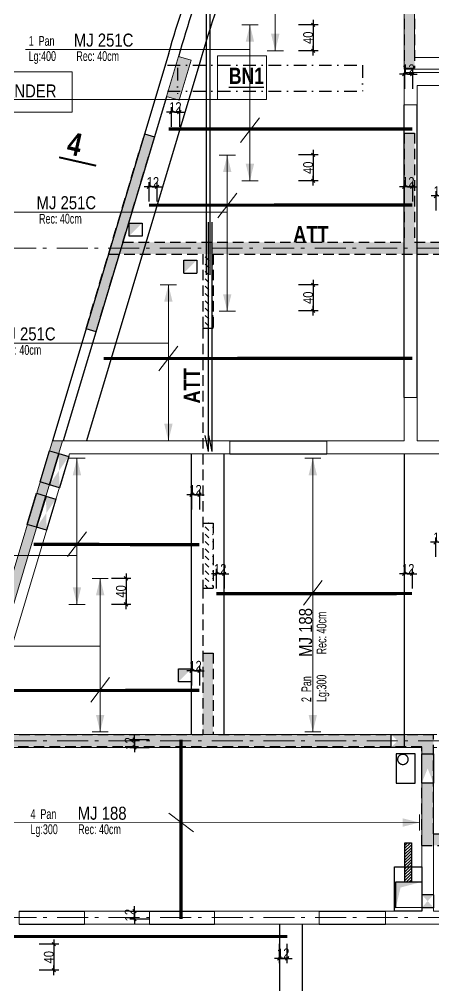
# Model space of a CAD drawing. Header units: centimetres. Extents: x 29921 to 42652, y -19090 to -11306.
# Drawn here: x 37171 to 37809, y -15929 to -14443 of the extents above; entities that cross this region are included whole.
import ezdxf
from ezdxf.enums import TextEntityAlignment as Align

# ---------------------------------------------------------------- set-up
doc = ezdxf.new("R2010")
doc.units = ezdxf.units.CM
doc.header["$LTSCALE"] = 25.4
doc.header["$PDMODE"] = 1
doc.header["$PDSIZE"] = -2
for name, pattern in [('CACHEX2', [19.05, 12.7, -6.35]), ('Style de ligne -6', [1.04164, 0.625, -0.20828, 0.06943, -0.13893]), ('TIRETPTX2', [50.8, 25.4, -12.7, 0, -12.7])]:
    doc.linetypes.add(name, pattern=pattern)
for name, color, linetype in [('01_ARMA_INF', 50, 'Continuous'), ('01_linteaux', 2, 'Continuous'), ('01_murs_sup', 2, 'CACHEX2'), ('01_poch_BN', 9, 'Continuous'), ('01_poch_poteaux', 250, 'Continuous'), ('01_resv', 32, 'Continuous'), ('01_texte', 230, 'Continuous'), ('AA_COTES', 2, 'Continuous'), ('prlm-CALORIFUGE', 114, 'Continuous')]:
    doc.layers.add(name, color=color, linetype=linetype)
for name, color, linetype, lineweight in [('01_murs_coup', 5, 'Continuous', 60), ('01_résv', 32, 'Continuous', 9), ('B Général', 7, 'Continuous', 5)]:
    doc.layers.add(name, color=color, linetype=linetype, lineweight=lineweight)
doc.styles.add('impact', font='impact.ttf')
doc.styles.add('PATIO', font='ARIALN.TTF')
doc.styles.add('STYLE2', font='ARIALN.TTF')
doc.styles.add('Titre', font='ariblk.ttf')
doc.dimstyles.new('JB50', dxfattribs={"dimscale": 0.1, "dimtxt": 150, "dimasz": 15, "dimexe": 0.1, "dimexo": 0.1, "dimgap": 0.09, "dimtad": 1, "dimdec": 1, "dimdsep": 46, "dimtxsty": 'STYLE2', "dimblk1": 'BOND_G', "dimblk2": 'BOND_D', "dimsah": 1, "dimcen": 1.5, "dimdle": 0.01, "dimse1": 1, "dimse2": 1, "dimclrd": 4, "dimclre": 2, "dimclrt": 6, "dimazin": 2, "dimtfac": 2.333333, "dimtdec": 1, "dimtix": 1, "dimtmove": 2, "dimatfit": 3, "dimldrblk": 'BOND_G', "dimfxl": 1, "dimtolj": 1, "dimtzin": 0, "dimarcsym": 0})
pattern_1 = [(135, (-1376.8596, -4351.756), (-11.2253202, 9e-16), [7.9375, -7.9375])]

# ---------------------------------------------------------------- blocks, each defined once
blk = doc.blocks.new('BOND_G')
at = {"layer": 'AA_COTES', "color": 0}
for p, q in [((0, -5), (0, 15)), ((5, 0), (-5, 0)), ((1.77, 1.77), (-1.77, -1.77))]:
    blk.add_line(p, q, dxfattribs=at)
blk = doc.blocks.new('BOND_D')
at = {"layer": 'AA_COTES', "color": 0}
for p, q in [((5, 0), (-5, 0)), ((-1.77, -1.77), (1.77, 1.77)), ((0, 5), (0, -15))]:
    blk.add_line(p, q, dxfattribs=at)
blk = doc.blocks.new('*D23')
at = {"color": 4, "lineweight": -2, "transparency": 16777216}
for p, q in [((37810.6, -14714.3), (37809.1, -14714.3)), ((37824.1, -14714.3), (37812.1, -14714.3)), ((37825.6, -14714.3), (37827.1, -14714.3))]:
    blk.add_line(p, q, dxfattribs=at)
at = {"layer": 'Defpoints', "color": 0, "transparency": 16777216}
for p in [(37812.1, -14539.4), (37812.1, -14714.3), (37824.1, -14715)]:
    blk.add_point(p, dxfattribs=at)
at = {"color": 4, "lineweight": -2, "transparency": 16777216, "xscale": 1.5, "yscale": 1.5, "zscale": 1.5}
blk.add_blockref('BOND_D', (37812.1, -14714.3), dxfattribs=at)
at = {"color": 4, "lineweight": -2, "transparency": 16777216, "xscale": 1.5, "yscale": 1.5, "zscale": 1.5, "rotation": 180}
blk.add_blockref('BOND_G', (37824.1, -14714.3), dxfattribs=at)
at = {"color": 6, "transparency": 16777216, "insert": (37818.1, -14706.8), "char_height": 15, "attachment_point": 5, "style": 'STYLE2'}
blk.add_mtext('\\A1;12', dxfattribs=at)
blk = doc.blocks.new('*D24')
at = {"color": 4, "lineweight": -2, "transparency": 16777216}
for p, q in [((37810, -15247.1), (37808.5, -15247.1)), ((37823.5, -15247.1), (37811.5, -15247.1)), ((37825, -15247.1), (37826.5, -15247.1))]:
    blk.add_line(p, q, dxfattribs=at)
at = {"layer": 'Defpoints', "color": 0, "transparency": 16777216}
for p in [(37811.5, -15072.3), (37811.5, -15247.1), (37823.5, -15247.8)]:
    blk.add_point(p, dxfattribs=at)
at = {"color": 4, "lineweight": -2, "transparency": 16777216, "xscale": 1.5, "yscale": 1.5, "zscale": 1.5}
blk.add_blockref('BOND_D', (37811.5, -15247.1), dxfattribs=at)
at = {"color": 4, "lineweight": -2, "transparency": 16777216, "xscale": 1.5, "yscale": 1.5, "zscale": 1.5, "rotation": 180}
blk.add_blockref('BOND_G', (37823.5, -15247.1), dxfattribs=at)
at = {"color": 6, "transparency": 16777216, "insert": (37817.5, -15239.6), "char_height": 15, "attachment_point": 5, "style": 'STYLE2'}
blk.add_mtext('\\A1;12', dxfattribs=at)
blk = doc.blocks.new('*D26')
at = {"color": 4, "lineweight": -2, "transparency": 16777216}
for p, q in [((37762, -15295.6), (37760.5, -15295.6)), ((37775.5, -15295.6), (37763.5, -15295.6)), ((37777, -15295.6), (37778.5, -15295.6))]:
    blk.add_line(p, q, dxfattribs=at)
at = {"layer": 'Defpoints', "color": 0, "transparency": 16777216}
for p in [(37775.5, -15120.6), (37763.5, -15295.6), (37763.5, -15302.9)]:
    blk.add_point(p, dxfattribs=at)
at = {"color": 4, "lineweight": -2, "transparency": 16777216, "xscale": 1.5, "yscale": 1.5, "zscale": 1.5}
blk.add_blockref('BOND_D', (37763.5, -15295.6), dxfattribs=at)
at = {"color": 4, "lineweight": -2, "transparency": 16777216, "xscale": 1.5, "yscale": 1.5, "zscale": 1.5, "rotation": 180}
blk.add_blockref('BOND_G', (37775.5, -15295.6), dxfattribs=at)
at = {"color": 6, "transparency": 16777216, "insert": (37769.5, -15288.1), "char_height": 15, "attachment_point": 5, "style": 'STYLE2'}
blk.add_mtext('\\A1;12', dxfattribs=at)
blk = doc.blocks.new('*D27')
at = {"color": 4, "lineweight": -2, "transparency": 16777216}
for p, q in [((37434.9, -15173.9), (37433.4, -15173.9)), ((37448.4, -15173.9), (37436.4, -15173.9)), ((37449.9, -15173.9), (37451.4, -15173.9))]:
    blk.add_line(p, q, dxfattribs=at)
at = {"layer": 'Defpoints', "color": 0, "transparency": 16777216}
for p in [(37448.4, -14998.9), (37436.4, -15173.9), (37436.4, -15181.2)]:
    blk.add_point(p, dxfattribs=at)
at = {"color": 4, "lineweight": -2, "transparency": 16777216, "xscale": 1.5, "yscale": 1.5, "zscale": 1.5}
blk.add_blockref('BOND_D', (37436.4, -15173.9), dxfattribs=at)
at = {"color": 4, "lineweight": -2, "transparency": 16777216, "xscale": 1.5, "yscale": 1.5, "zscale": 1.5, "rotation": 180}
blk.add_blockref('BOND_G', (37448.4, -15173.9), dxfattribs=at)
at = {"color": 6, "transparency": 16777216, "insert": (37442.4, -15166.4), "char_height": 15, "attachment_point": 5, "style": 'STYLE2'}
blk.add_mtext('\\A1;12', dxfattribs=at)
blk = doc.blocks.new('*D28')
at = {"color": 4, "lineweight": -2, "transparency": 16777216}
for p, q in [((37472.9, -15295.6), (37471.4, -15295.6)), ((37486.4, -15295.6), (37474.4, -15295.6)), ((37487.9, -15295.6), (37489.4, -15295.6))]:
    blk.add_line(p, q, dxfattribs=at)
at = {"layer": 'Defpoints', "color": 0, "transparency": 16777216}
for p in [(37474.4, -15295.6), (37486.4, -15309.8), (37474.4, -15326.1)]:
    blk.add_point(p, dxfattribs=at)
at = {"color": 4, "lineweight": -2, "transparency": 16777216, "xscale": 1.5, "yscale": 1.5, "zscale": 1.5}
blk.add_blockref('BOND_D', (37474.4, -15295.6), dxfattribs=at)
at = {"color": 4, "lineweight": -2, "transparency": 16777216, "xscale": 1.5, "yscale": 1.5, "zscale": 1.5, "rotation": 180}
blk.add_blockref('BOND_G', (37486.4, -15295.6), dxfattribs=at)
at = {"color": 6, "transparency": 16777216, "insert": (37480.4, -15288.1), "char_height": 15, "attachment_point": 5, "style": 'STYLE2'}
blk.add_mtext('\\A1;12', dxfattribs=at)
blk = doc.blocks.new('*D29')
at = {"color": 4, "lineweight": -2, "transparency": 16777216}
for p, q in [((37434.9, -15444.7), (37433.4, -15444.7)), ((37448.4, -15444.7), (37436.4, -15444.7)), ((37449.9, -15444.7), (37451.4, -15444.7))]:
    blk.add_line(p, q, dxfattribs=at)
at = {"layer": 'Defpoints', "color": 0, "transparency": 16777216}
for p in [(37448.4, -15269.6), (37436.4, -15444.7), (37436.4, -15452)]:
    blk.add_point(p, dxfattribs=at)
at = {"color": 4, "lineweight": -2, "transparency": 16777216, "xscale": 1.5, "yscale": 1.5, "zscale": 1.5}
blk.add_blockref('BOND_D', (37436.4, -15444.7), dxfattribs=at)
at = {"color": 4, "lineweight": -2, "transparency": 16777216, "xscale": 1.5, "yscale": 1.5, "zscale": 1.5, "rotation": 180}
blk.add_blockref('BOND_G', (37448.4, -15444.7), dxfattribs=at)
at = {"color": 6, "transparency": 16777216, "insert": (37442.4, -15437.1), "char_height": 15, "attachment_point": 5, "style": 'STYLE2'}
blk.add_mtext('\\A1;12', dxfattribs=at)
blk = doc.blocks.new('*D30')
at = {"color": 4, "lineweight": -2, "transparency": 16777216}
blk.add_line((37335.5, -15304.1), (37335.5, -15341.1), dxfattribs=at)
at = {"layer": 'Defpoints', "color": 0, "transparency": 16777216}
for p in [(37308.2, -15302.6), (37272.5, -15342.6), (37335.5, -15342.6)]:
    blk.add_point(p, dxfattribs=at)
at = {"color": 4, "lineweight": -2, "transparency": 16777216, "xscale": 1.5, "yscale": 1.5, "zscale": 1.5}
for name, p, rotation in [('BOND_G', (37335.5, -15302.6), 90), ('BOND_D', (37335.5, -15342.6), 270)]:
    blk.add_blockref(name, p, dxfattribs=dict(at, rotation=rotation))
at = {"color": 6, "transparency": 16777216, "insert": (37327.8, -15322.6), "char_height": 15, "attachment_point": 5, "rotation": 90, "style": 'STYLE2'}
blk.add_mtext('\\A1;40', dxfattribs=at)
blk = doc.blocks.new('*D31')
at = {"color": 4, "lineweight": -2, "transparency": 16777216}
blk.add_line((37623.3, -14852.4), (37623.3, -14889.4), dxfattribs=at)
at = {"layer": 'Defpoints', "color": 0, "transparency": 16777216}
for p in [(37611.7, -14850.9), (37611.7, -14890.9), (37623.3, -14890.9)]:
    blk.add_point(p, dxfattribs=at)
at = {"color": 4, "lineweight": -2, "transparency": 16777216, "xscale": 1.5, "yscale": 1.5, "zscale": 1.5}
for name, p, rotation in [('BOND_G', (37623.3, -14850.9), 90), ('BOND_D', (37623.3, -14890.9), 270)]:
    blk.add_blockref(name, p, dxfattribs=dict(at, rotation=rotation))
at = {"color": 6, "transparency": 16777216, "insert": (37615.7, -14870.9), "char_height": 15, "attachment_point": 5, "rotation": 90, "style": 'STYLE2'}
blk.add_mtext('\\A1;40', dxfattribs=at)
blk = doc.blocks.new('*D32')
at = {"color": 4, "lineweight": -2, "transparency": 16777216}
blk.add_line((37623.3, -14652.4), (37623.3, -14689.4), dxfattribs=at)
at = {"layer": 'Defpoints', "color": 0, "transparency": 16777216}
for p in [(37623.3, -14650.9), (37607.9, -14690.9), (37623.3, -14690.9)]:
    blk.add_point(p, dxfattribs=at)
at = {"color": 4, "lineweight": -2, "transparency": 16777216, "xscale": 1.5, "yscale": 1.5, "zscale": 1.5}
for name, p, rotation in [('BOND_G', (37623.3, -14650.9), 90), ('BOND_D', (37623.3, -14690.9), 270)]:
    blk.add_blockref(name, p, dxfattribs=dict(at, rotation=rotation))
at = {"color": 6, "transparency": 16777216, "insert": (37615.7, -14670.9), "char_height": 15, "attachment_point": 5, "rotation": 90, "style": 'STYLE2'}
blk.add_mtext('\\A1;40', dxfattribs=at)
blk = doc.blocks.new('*D33')
at = {"color": 4, "lineweight": -2, "transparency": 16777216}
blk.add_line((37623.3, -14452.4), (37623.3, -14489.4), dxfattribs=at)
at = {"layer": 'Defpoints', "color": 0, "transparency": 16777216}
for p in [(37604.4, -14450.9), (37604.4, -14490.9), (37623.3, -14490.9)]:
    blk.add_point(p, dxfattribs=at)
at = {"color": 4, "lineweight": -2, "transparency": 16777216, "xscale": 1.5, "yscale": 1.5, "zscale": 1.5}
for name, p, rotation in [('BOND_G', (37623.3, -14450.9), 90), ('BOND_D', (37623.3, -14490.9), 270)]:
    blk.add_blockref(name, p, dxfattribs=dict(at, rotation=rotation))
at = {"color": 6, "transparency": 16777216, "insert": (37615.7, -14470.9), "char_height": 15, "attachment_point": 5, "rotation": 90, "style": 'STYLE2'}
blk.add_mtext('\\A1;40', dxfattribs=at)
blk = doc.blocks.new('*D36')
at = {"color": 4, "lineweight": -2, "transparency": 16777216}
for p, q in [((37369.2, -14700.3), (37367.7, -14700.3)), ((37383.1, -14700.3), (37370.7, -14700.3)), ((37384.6, -14700.3), (37386.1, -14700.3))]:
    blk.add_line(p, q, dxfattribs=at)
at = {"layer": 'Defpoints', "color": 0, "transparency": 16777216}
for p in [(37370.7, -14700.3), (37370.7, -14728.4), (37383.1, -14728.9)]:
    blk.add_point(p, dxfattribs=at)
at = {"color": 4, "lineweight": -2, "transparency": 16777216, "xscale": 1.5, "yscale": 1.5, "zscale": 1.5}
blk.add_blockref('BOND_D', (37370.7, -14700.3), dxfattribs=at)
at = {"color": 4, "lineweight": -2, "transparency": 16777216, "xscale": 1.5, "yscale": 1.5, "zscale": 1.5, "rotation": 180}
blk.add_blockref('BOND_G', (37383.1, -14700.3), dxfattribs=at)
at = {"color": 6, "transparency": 16777216, "insert": (37376.9, -14692.8), "char_height": 15, "attachment_point": 5, "style": 'STYLE2'}
blk.add_mtext('\\A1;12', dxfattribs=at)
blk = doc.blocks.new('*D37')
at = {"color": 4, "lineweight": -2, "transparency": 16777216}
for p, q in [((37403.7, -14585.2), (37402.2, -14585.2)), ((37417.6, -14585.2), (37405.2, -14585.2)), ((37419.1, -14585.2), (37420.6, -14585.2))]:
    blk.add_line(p, q, dxfattribs=at)
at = {"layer": 'Defpoints', "color": 0, "transparency": 16777216}
for p in [(37405.2, -14585.2), (37405.2, -14613.3), (37417.6, -14613.7)]:
    blk.add_point(p, dxfattribs=at)
at = {"color": 4, "lineweight": -2, "transparency": 16777216, "xscale": 1.5, "yscale": 1.5, "zscale": 1.5}
blk.add_blockref('BOND_D', (37405.2, -14585.2), dxfattribs=at)
at = {"color": 4, "lineweight": -2, "transparency": 16777216, "xscale": 1.5, "yscale": 1.5, "zscale": 1.5, "rotation": 180}
blk.add_blockref('BOND_G', (37417.6, -14585.2), dxfattribs=at)
at = {"color": 6, "transparency": 16777216, "insert": (37411.4, -14577.6), "char_height": 15, "attachment_point": 5, "style": 'STYLE2'}
blk.add_mtext('\\A1;12', dxfattribs=at)
blk = doc.blocks.new('*D44')
at = {"color": 4, "lineweight": -2, "transparency": 16777216}
for p, q in [((37762.1, -14526.8), (37760.6, -14526.8)), ((37775.9, -14526.8), (37763.6, -14526.8)), ((37777.4, -14526.8), (37778.9, -14526.8))]:
    blk.add_line(p, q, dxfattribs=at)
at = {"layer": 'Defpoints', "color": 0, "transparency": 16777216}
for p in [(37763.6, -14526.8), (37763.6, -14554.9), (37775.9, -14555.4)]:
    blk.add_point(p, dxfattribs=at)
at = {"color": 4, "lineweight": -2, "transparency": 16777216, "xscale": 1.5, "yscale": 1.5, "zscale": 1.5}
blk.add_blockref('BOND_D', (37763.6, -14526.8), dxfattribs=at)
at = {"color": 4, "lineweight": -2, "transparency": 16777216, "xscale": 1.5, "yscale": 1.5, "zscale": 1.5, "rotation": 180}
blk.add_blockref('BOND_G', (37775.9, -14526.8), dxfattribs=at)
at = {"color": 6, "transparency": 16777216, "insert": (37769.8, -14519.3), "char_height": 15, "attachment_point": 5, "style": 'STYLE2'}
blk.add_mtext('\\A1;12', dxfattribs=at)
blk = doc.blocks.new('*D45')
at = {"color": 4, "lineweight": -2, "transparency": 16777216}
for p, q in [((37762, -14700.3), (37760.5, -14700.3)), ((37775.9, -14700.3), (37763.5, -14700.3)), ((37777.4, -14700.3), (37778.9, -14700.3))]:
    blk.add_line(p, q, dxfattribs=at)
at = {"layer": 'Defpoints', "color": 0, "transparency": 16777216}
for p in [(37763.5, -14700.3), (37763.5, -14728.4), (37775.9, -14728.9)]:
    blk.add_point(p, dxfattribs=at)
at = {"color": 4, "lineweight": -2, "transparency": 16777216, "xscale": 1.5, "yscale": 1.5, "zscale": 1.5}
blk.add_blockref('BOND_D', (37763.5, -14700.3), dxfattribs=at)
at = {"color": 4, "lineweight": -2, "transparency": 16777216, "xscale": 1.5, "yscale": 1.5, "zscale": 1.5, "rotation": 180}
blk.add_blockref('BOND_G', (37775.9, -14700.3), dxfattribs=at)
at = {"color": 6, "transparency": 16777216, "insert": (37769.7, -14692.8), "char_height": 15, "attachment_point": 5, "style": 'STYLE2'}
blk.add_mtext('\\A1;12', dxfattribs=at)
blk = doc.blocks.new('*D57')
at = {"color": 4, "lineweight": -2, "transparency": 16777216}
for p, q in [((37348.7, -15549.1), (37348.7, -15547.6)), ((37348.7, -15550.6), (37348.7, -15562.6)), ((37348.7, -15564.1), (37348.7, -15565.6))]:
    blk.add_line(p, q, dxfattribs=at)
at = {"layer": 'Defpoints', "color": 0, "transparency": 16777216}
for p in [(37385.6, -15550.6), (37348.7, -15562.6), (37385.6, -15562.6)]:
    blk.add_point(p, dxfattribs=at)
at = {"color": 4, "lineweight": -2, "transparency": 16777216, "xscale": 1.5, "yscale": 1.5, "zscale": 1.5}
for name, p, rotation in [('BOND_G', (37348.7, -15550.6), 270), ('BOND_D', (37348.7, -15562.6), 90)]:
    blk.add_blockref(name, p, dxfattribs=dict(at, rotation=rotation))
at = {"color": 6, "transparency": 16777216, "insert": (37341.2, -15556.6), "char_height": 15, "attachment_point": 5, "rotation": 90, "style": 'STYLE2'}
blk.add_mtext('\\A1;12', dxfattribs=at)
blk = doc.blocks.new('*D58')
at = {"color": 4, "lineweight": -2, "transparency": 16777216}
for p, q in [((37348.7, -15813.1), (37348.7, -15811.6)), ((37348.7, -15814.6), (37348.7, -15826.6)), ((37348.7, -15828.1), (37348.7, -15829.6))]:
    blk.add_line(p, q, dxfattribs=at)
at = {"layer": 'Defpoints', "color": 0, "transparency": 16777216}
for p in [(37421.4, -15814.6), (37348.7, -15826.6), (37420.2, -15826.6)]:
    blk.add_point(p, dxfattribs=at)
at = {"color": 4, "lineweight": -2, "transparency": 16777216, "xscale": 1.5, "yscale": 1.5, "zscale": 1.5}
for name, p, rotation in [('BOND_G', (37348.7, -15814.6), 270), ('BOND_D', (37348.7, -15826.6), 90)]:
    blk.add_blockref(name, p, dxfattribs=dict(at, rotation=rotation))
at = {"color": 6, "transparency": 16777216, "insert": (37341.2, -15820.6), "char_height": 15, "attachment_point": 5, "rotation": 90, "style": 'STYLE2'}
blk.add_mtext('\\A1;12', dxfattribs=at)
blk = doc.blocks.new('*D72')
at = {"color": 4, "lineweight": -2, "transparency": 16777216}
blk.add_line((37224.5, -15867), (37224.5, -15904), dxfattribs=at)
at = {"layer": 'Defpoints', "color": 0, "transparency": 16777216}
for p in [(37219.8, -15865.5), (37219.8, -15905.5), (37224.5, -15905.5)]:
    blk.add_point(p, dxfattribs=at)
at = {"color": 4, "lineweight": -2, "transparency": 16777216, "xscale": 1.5, "yscale": 1.5, "zscale": 1.5}
for name, p, rotation in [('BOND_G', (37224.5, -15865.5), 90), ('BOND_D', (37224.5, -15905.5), 270)]:
    blk.add_blockref(name, p, dxfattribs=dict(at, rotation=rotation))
at = {"color": 6, "transparency": 16777216, "insert": (37216.8, -15885.5), "char_height": 15, "attachment_point": 5, "rotation": 90, "style": 'STYLE2'}
blk.add_mtext('\\A1;40', dxfattribs=at)
blk = doc.blocks.new('*D73')
at = {"color": 4, "lineweight": -2, "transparency": 16777216}
for p, q in [((37569.9, -15887.2), (37568.4, -15887.2)), ((37571.4, -15887.2), (37583.4, -15887.2)), ((37584.9, -15887.2), (37586.4, -15887.2))]:
    blk.add_line(p, q, dxfattribs=at)
at = {"layer": 'Defpoints', "color": 0, "transparency": 16777216}
for p in [(37583.4, -15853.5), (37571.4, -15880), (37583.4, -15887.2)]:
    blk.add_point(p, dxfattribs=at)
at = {"color": 4, "lineweight": -2, "transparency": 16777216, "xscale": 1.5, "yscale": 1.5, "zscale": 1.5}
blk.add_blockref('BOND_G', (37571.4, -15887.2), dxfattribs=at)
at = {"color": 4, "lineweight": -2, "transparency": 16777216, "xscale": 1.5, "yscale": 1.5, "zscale": 1.5, "rotation": 180}
blk.add_blockref('BOND_D', (37583.4, -15887.2), dxfattribs=at)
at = {"color": 6, "transparency": 16777216, "insert": (37577.4, -15879.6), "char_height": 15, "attachment_point": 5, "style": 'STYLE2'}
blk.add_mtext('\\A1;12', dxfattribs=at)

msp = doc.modelspace()

# ---------------------------------------------------------------- hatches: boundary and pattern name
at = {"layer": '01_murs_sup'}
h = msp.add_hatch(dxfattribs=at)
h.set_pattern_fill('DASH', color=256, scale=2.5, angle=135)
h.set_pattern_definition(pattern_1)
h.paths.add_polyline_path([(38178.58, -13671.44), (38173.7, -13656.19, 0.053996), (37933.23, -13774.64), (37942.35, -13787.8, -0.0537335)])
h.paths.add_polyline_path([(37779.47, -13911.19, -0.0212749), (37860.14, -13844.74), (37851.02, -13831.57, 0.0228439), (37763.47, -13904.08), (37763.47, -14117.54), (37779.47, -14117.54)])
h.paths.add_polyline_path([(39133.48, -13581.57), (38657.44, -13581.57), (38657.44, -13597.57), (39117.48, -13597.57), (39117.48, -13641.58), (39133.48, -13641.58)])
h.paths.add_polyline_path([(39446.48, -13976.58), (39133.48, -13976.58), (39133.48, -13941.58), (39117.48, -13941.58), (39117.48, -14377.56), (39069.48, -14377.56), (39069.48, -14397.56), (39117.48, -14397.56), (39117.48, -14785.56), (39082.48, -14785.56), (39082.48, -14803.56), (39495.48, -14803.56), (39495.48, -14785.56), (39135.47, -14785.56), (39135.47, -13992.58), (39430.48, -13992.58), (39430.48, -14049.58), (39446.48, -14049.58)])
h = msp.add_hatch(dxfattribs=at)
h.set_pattern_fill('DASH', color=256, scale=2.5, angle=135)
h.set_pattern_definition(pattern_1)
h.paths.add_polyline_path([(37779.47, -14417.54), (37763.47, -14417.54), (37763.47, -14517.54), (37779.47, -14517.54)])
h.paths.add_polyline_path([(37779.47, -14617.54), (37763.47, -14617.54), (37763.47, -14785.56), (37330.68, -14785.56), (37379.44, -14623.13), (37364.11, -14618.53), (37274.08, -14918.45), (37289.41, -14923.05), (37325.28, -14803.56), (37453.44, -14803.56), (37469.44, -14803.56), (38121.48, -14803.56), (38121.48, -15311.56), (38139.48, -15311.56), (38139.48, -14803.56), (38231.48, -14803.56), (38231.48, -14785.56), (37779.47, -14785.56)])
h = msp.add_hatch(dxfattribs=at)
h.set_pattern_fill('DASH', color=256, scale=2.5, angle=135)
h.set_pattern_definition(pattern_1)
h.paths.add_polyline_path([(37469.44, -14803.56), (37453.44, -14803.56), (37453.44, -14917.54), (37469.44, -14917.54)])
h = msp.add_hatch(dxfattribs=at)
h.set_pattern_fill('DASH', color=256, scale=2.5, angle=135)
h.set_pattern_definition(pattern_1)
h.paths.add_polyline_path([(37469.44, -15217.54), (37453.44, -15217.54), (37453.44, -15317.54), (37469.44, -15317.54)])
h = msp.add_hatch(dxfattribs=at)
h.set_pattern_fill('DASH', color=256, scale=2.5, angle=135)
h.set_pattern_definition(pattern_1)
h.paths.add_polyline_path([(38139.48, -15413.56), (38121.48, -15413.56), (38121.48, -15695.56), (37808.44, -15695.56), (37808.44, -15543.56), (37469.44, -15543.56), (37469.44, -15417.54), (37453.44, -15417.54), (37453.44, -15543.56), (37086.44, -15543.56), (36796.47, -16509.54), (37587.44, -16509.54), (37587.44, -16249.54), (37776.48, -16249.54), (37776.48, -16233.54), (37571.44, -16233.54), (37571.44, -16493.54), (36817.98, -16493.54), (37097.74, -15561.56), (37790.44, -15561.56), (37790.44, -15713.56), (38121.48, -15713.56), (38121.48, -15718.56), (38139.48, -15718.56)])
at = {"layer": '01_poch_BN'}
h = msp.add_hatch(color=256, dxfattribs=at)
h.dxf.hatch_style = 1
h.paths.add_polyline_path([(37099.4, -15552.56), (37083.74, -15552.56), (37045.92, -15678.54), (37061.58, -15678.54)])
h.paths.add_polyline_path([(37061.58, -15678.54), (37045.92, -15678.54), (37002.09, -15824.56), (37017.75, -15824.56)])
h.paths.add_polyline_path([(37017.75, -15824.56), (37002.09, -15824.56), (36999.09, -15834.56), (37014.75, -15834.56)])
h.paths.add_polyline_path([(37143.07, -15407.08), (37127.4, -15407.08), (37099.86, -15498.83, -0.3311606), (37101.29, -15500.75, -0.5024483), (37098.71, -15502.66), (37086.44, -15543.56), (37102.1, -15543.56)])
h.paths.add_polyline_path([(37185.06, -15267.18), (37169.4, -15267.18), (37127.4, -15407.08), (37143.07, -15407.08)])
h.paths.add_polyline_path([(37102.1, -15543.56), (37086.44, -15543.56), (37083.74, -15552.56), (37099.4, -15552.56)])
h.paths.add_polyline_path([(37198.07, -15223.84), (37183.7, -15219.53), (37169.4, -15267.18), (37185.06, -15267.18)])
h.paths.add_polyline_path([(37217.68, -15158.52), (37203.31, -15154.21), (37198.08, -15171.64), (37212.44, -15175.95)])
h.paths.add_polyline_path([(37237.97, -15090.92), (37222.31, -15090.92), (37217.69, -15106.32), (37232.05, -15110.63)])
h = msp.add_hatch(color=256, dxfattribs=at)
h.dxf.hatch_style = 1
h.paths.add_polyline_path([(37232.05, -15110.63), (37217.69, -15106.32), (37203.31, -15154.21), (37217.68, -15158.52)])
h.paths.add_polyline_path([(37212.38, -15175.93), (37198.08, -15171.64), (37183.7, -15219.53), (37198, -15223.82)])
at = {"layer": '01_poch_poteaux'}
h = msp.add_hatch(color=256, dxfattribs=at)
h.dxf.hatch_style = 1
h.paths.add_polyline_path([(37435.38, -14505.85), (37416.22, -14500.1), (37397.9, -14561.13), (37417.06, -14566.88)])
at = {"layer": '01_résv'}
h = msp.add_hatch(dxfattribs=at)
h.set_pattern_fill('ANSI31', color=256)
h.set_pattern_definition([(45, (33932.1135, -19078.7956), (-2.245064, 2.245064), [])])
h.paths.add_polyline_path([(40172.39, -15042.56), (40172.39, -15072.59), (40182.39, -15072.59), (40182.39, -15042.62)], flags=17)
h.paths.add_polyline_path([(38544.12, -14511.48), (38544.12, -14581.48), (38554.12, -14581.48), (38554.12, -14511.48)])
h.paths.add_polyline_path([(38775.31, -14971.93), (38775.71, -15031.93), (38785.71, -15031.93), (38785.31, -14971.93)], flags=17)
h.paths.add_polyline_path([(38544.85, -14966.84), (38474.85, -14966.84), (38474.85, -14976.84), (38544.85, -14976.84)], flags=17)
h.paths.add_polyline_path([(38564.85, -14966.84), (38624.85, -14966.84), (38624.85, -14976.84), (38564.85, -14976.84)], flags=17)
h.paths.add_polyline_path([(37763.92, -15769.56), (37763.92, -15709.56), (37773.92, -15709.56), (37773.92, -15769.56)], flags=17)
h.paths.add_polyline_path([(38495.18, -14432.47), (38435.18, -14432.47), (38435.18, -14422.47), (38495.18, -14422.47)])
edge = h.paths.add_edge_path()
edge.add_line((40778.06, -15120.54), (40818.06, -15120.54))
edge.add_line((40818.06, -15120.54), (40846.67, -15148.83))
edge.add_line((40846.67, -15148.83), (40849.82, -15145.68))
edge.add_line((40849.82, -15145.68), (40853.18, -15142.31))
edge.add_line((40853.18, -15142.31), (40853.74, -15141.76))
edge.add_line((40853.74, -15141.76), (40819.08, -15107.1))
edge.add_line((40778.4, -15120.54), (40778.4, -15110.54))
edge.add_line((40778.4, -15110.54), (40822.52, -15110.54))
edge.add_line((40170.1, -14687.41), (40170, -14687.41))
edge.add_line((40170, -14687.41), (40170.02, -14664.36))
edge.add_line((40170.02, -14664.36), (40180.02, -14664.36))
edge.add_line((40180.02, -14664.36), (40180.12, -14694.4))
edge.add_line((40180.12, -14694.4), (40170, -14694.34))
edge.add_line((39147.25, -14687.41), (39147.15, -14687.41))
edge.add_line((39147.15, -14687.41), (39147.15, -14657.41))
edge.add_line((39147.15, -14657.41), (39157.15, -14657.41))
edge.add_line((39157.15, -14657.41), (39157.15, -14687.41))
edge.add_line((39157.15, -14687.41), (39147.15, -14687.41))
edge.add_line((37455.95, -16464.54), (37539.35, -16464.56))
edge.add_line((37539.35, -16464.56), (37539.75, -16474.52))
edge.add_line((37539.75, -16474.52), (37459.74, -16474.5))
edge.add_line((37459.74, -16474.5), (37459.34, -16467.9))
h.paths.add_polyline_path([(40853.92, -14589.64), (40846.85, -14582.57), (40818.16, -14610.86), (40778.16, -14610.86), (40778.16, -14620.86), (40822.3, -14620.86)])

# ---------------------------------------------------------------- linework, layer by layer
at = {"layer": '01_ARMA_INF', "linetype": 'Continuous', "lineweight": 0, "const_width": 5, "flags": 128}
for points in [[(37401.07, -14611.3), (37775.7, -14611.13)], [(37370.69, -14728.45), (37775.7, -14728.26)], [(37301.05, -14964.36), (37775.7, -14964.14)], [(37193.43, -15250.15), (37448.44, -15250.85)], [(37474.44, -15326.1), (37775.46, -15325.93)], [(37128.38, -15475.16), (37448.44, -15474.99)], [(37420.24, -15826.56), (37420.21, -15550.56)], [(36997.52, -15853.69), (37583.44, -15853.53)]]:
    msp.add_lwpolyline(points, dxfattribs=at)
at = {"layer": '01_linteaux'}
for p, q in [((37401.11, -14494.8), (37222.31, -15090.92)), ((37449.09, -14508.83), (37274.51, -15090.92)), ((37398, -14561.55), (37239.02, -15090.92)), ((37763.46, -15024.23), (37763.46, -14574.23)), ((37783.46, -15024.23), (37783.46, -14574.23)), ((37495.43, -15090.92), (37644.43, -15090.92)), ((37436.44, -15542.56), (37436.44, -15110.92)), ((37486.44, -15542.56), (37486.44, -15110.92)), ((37495.43, -15110.92), (37644.43, -15110.92)), ((37763.46, -15110.92), (37763.46, -15542.56)), ((37171.41, -15814.56), (37271.41, -15814.56)), ((37371.41, -15814.56), (37471.41, -15814.56)), ((37632.81, -15814.56), (37734.81, -15814.56)), ((37171.41, -15834.56), (37271.41, -15834.56)), ((37371.41, -15834.56), (37471.41, -15834.56)), ((37571.44, -15834.56), (37571.44, -16484.54)), ((37606.43, -15834.56), (37606.43, -16231.52)), ((37632.81, -15834.56), (37734.81, -15834.56))]:
    msp.add_line(p, q, dxfattribs=at)
at = {"layer": '01_linteaux', "linetype": 'TIRETPTX2', "ltscale": 0.03}
for p, q in [((37399.49, -14512.97), (37699.49, -14512.97)), ((37414.72, -14517.16), (37414.72, -14557.16)), ((37699.49, -14512.97), (37699.49, -14552.97)), ((37399.49, -14552.97), (37699.49, -14552.97))]:
    msp.add_line(p, q, dxfattribs=at)
at = {"layer": '01_linteaux'}
for radius, start, end in [(1193.96, 147.95599, 164.61784), (1243.96, 150.25949, 164.61784), (1227.96, 150.28537, 164.63513)]:
    msp.add_arc((38600.28, -14825.54), radius, start, end, dxfattribs=at)
at = {"layer": '01_murs_coup', "linetype": 'Continuous', "lineweight": 18}
for p, q in [((37763.46, -14356.23), (37763.46, -14519.23)), ((37779.46, -14356.23), (37779.46, -14501.23)), ((37416.31, -14499.82), (37397.9, -14561.13)), ((37416.31, -14499.82), (37435.46, -14505.57)), ((37435.46, -14505.57), (37417.06, -14566.88)), ((38179.46, -14501.23), (37779.46, -14501.23)), ((38197.46, -14519.23), (37763.46, -14519.23)), ((38066.98, -14524.23), (37763.46, -14524.23)), ((37763.46, -14524.23), (37763.46, -14574.23)), ((38066.98, -14544.23), (37783.46, -14544.23)), ((37783.46, -14544.23), (37783.46, -14574.23)), ((37397.9, -14561.13), (37417.06, -14566.88)), ((37763.46, -14574.23), (37783.46, -14574.23)), ((37783.46, -15024.23), (37763.46, -15024.23)), ((37763.46, -15024.23), (37763.46, -15090.92)), ((37783.46, -15090.92), (37783.46, -15024.23)), ((36999.08, -15834.56), (37222.31, -15090.92)), ((37013.45, -15838.87), (37237.97, -15090.92)), ((37237.97, -15090.92), (37222.31, -15090.92)), ((37495.43, -15090.92), (37237.97, -15090.92)), ((37495.43, -15090.92), (37495.43, -15110.92)), ((37763.46, -15090.92), (37644.43, -15090.92)), ((37644.43, -15090.92), (37644.43, -15110.92)), ((38083.16, -15090.92), (37783.46, -15090.92)), ((37119.1, -15542.56), (37248.67, -15110.92)), ((37495.43, -15110.92), (37248.67, -15110.92)), ((38083.16, -15110.92), (37644.43, -15110.92)), ((37119.1, -15542.56), (37813.43, -15542.56)), ((37113.1, -15562.56), (37790.43, -15562.56)), ((37790.43, -15814.56), (37790.43, -15562.56)), ((37808.43, -15562.56), (37813.43, -15562.56)), ((37808.43, -15814.56), (37808.43, -15562.56)), ((37171.41, -15814.56), (37171.41, -15834.56)), ((37271.41, -15814.56), (37371.41, -15814.56)), ((37271.41, -15814.56), (37271.41, -15834.56)), ((37371.41, -15814.56), (37371.41, -15834.56)), ((37471.41, -15814.56), (37632.81, -15814.56)), ((37471.41, -15814.56), (37471.41, -15834.56)), ((37632.81, -15834.56), (37632.81, -15814.56)), ((37734.81, -15814.56), (37790.43, -15814.56)), ((37734.81, -15814.56), (37734.81, -15834.56)), ((37808.43, -15814.56), (37827.91, -15814.56)), ((37271.41, -15834.56), (37371.41, -15834.56)), ((37471.41, -15834.56), (37632.81, -15834.56)), ((37734.81, -15834.56), (37827.91, -15834.56))]:
    msp.add_line(p, q, dxfattribs=at)
msp.add_lwpolyline([(37036.45, -14523.24), (37252.71, -14523.24), (37252.71, -14585.27), (37036.45, -14585.27)], close=True, dxfattribs=at)
at = {"layer": '01_murs_sup', "ltscale": 0.05}
for p, q in [((37763.47, -14417.54), (37763.47, -14517.54)), ((37779.47, -14417.54), (37779.47, -14517.54)), ((37763.47, -14517.54), (37779.47, -14517.54)), ((37274.08, -14918.45), (37364.11, -14618.53)), ((37330.68, -14785.56), (37379.44, -14623.13)), ((37364.11, -14618.53), (37379.44, -14623.13)), ((37763.47, -14617.54), (37763.47, -14785.56)), ((37763.47, -14617.54), (37779.47, -14617.54)), ((37779.47, -14617.54), (37779.47, -14785.56)), ((37330.68, -14785.56), (37763.47, -14785.56)), ((37779.47, -14785.56), (38231.48, -14785.56)), ((37289.41, -14923.05), (37325.28, -14803.56)), ((37308.61, -14803.56), (37453.44, -14803.56)), ((37453.44, -14803.56), (37453.44, -14917.54)), ((37469.44, -14803.56), (37469.44, -14917.54)), ((37469.44, -14803.56), (38121.48, -14803.56)), ((37289.41, -14923.05), (37274.08, -14918.45)), ((37453.44, -14917.54), (37453.44, -15317.54)), ((37453.44, -14917.54), (37469.44, -14917.54)), ((37453.44, -15217.54), (37469.44, -15217.54)), ((37469.44, -15217.54), (37469.44, -15317.54)), ((37453.44, -15317.54), (37453.44, -15543.56)), ((37453.44, -15317.54), (37469.44, -15317.54)), ((37453.44, -15417.54), (37469.44, -15417.54)), ((37469.44, -15417.54), (37469.44, -15543.56)), ((37453.44, -15543.56), (37086.44, -15543.56)), ((37808.44, -15543.56), (37469.44, -15543.56)), ((37808.44, -15695.56), (37808.44, -15543.56)), ((37790.44, -15561.56), (37097.74, -15561.56)), ((37790.44, -15713.56), (37790.44, -15561.56)), ((37808.44, -15695.56), (38121.48, -15695.56)), ((37790.44, -15713.56), (38121.48, -15713.56))]:
    msp.add_line(p, q, dxfattribs=at)
at = {"layer": '01_resv'}
for p, q in [((37340.47, -14775.91), (37340.47, -14755.91)), ((37340.47, -14755.91), (37360.47, -14755.91)), ((37360.47, -14755.91), (37360.47, -14775.91)), ((37360.47, -14775.91), (37340.47, -14775.91)), ((37424.48, -14832.89), (37424.48, -14812.89)), ((37424.48, -14812.89), (37444.48, -14812.89)), ((37444.48, -14812.89), (37444.48, -14832.89)), ((37424.48, -14832.89), (37444.48, -14832.89)), ((37203.31, -15154.21), (37217.69, -15106.32)), ((37232.05, -15110.63), (37217.68, -15158.52)), ((37217.68, -15158.52), (37232.05, -15110.63)), ((37217.69, -15106.32), (37232.05, -15110.63)), ((37232.05, -15110.63), (37247.38, -15115.23)), ((37247.38, -15115.23), (37233, -15163.12)), ((37217.68, -15158.52), (37203.31, -15154.21)), ((37233, -15163.12), (37217.68, -15158.52)), ((37183.64, -15219.51), (37198.01, -15171.62)), ((37198, -15223.82), (37212.38, -15175.93)), ((37198.01, -15171.62), (37212.51, -15175.97)), ((37212.51, -15175.97), (37198.07, -15223.84)), ((37212.38, -15175.93), (37227.77, -15180.55)), ((37227.77, -15180.55), (37213.39, -15228.44)), ((37198.07, -15223.84), (37183.64, -15219.51)), ((37213.39, -15228.44), (37198, -15223.82)), ((37416.44, -15441.56), (37436.44, -15441.56)), ((37416.44, -15461.56), (37416.44, -15441.56)), ((37436.44, -15441.56), (37436.44, -15461.56)), ((37436.44, -15461.56), (37416.44, -15461.56)), ((37743.46, -15542.56), (37763.46, -15542.56)), ((37743.46, -15562.56), (37743.46, -15542.56)), ((37763.46, -15542.56), (37763.46, -15562.56)), ((37763.46, -15562.56), (37743.46, -15562.56)), ((37790.43, -15617.48), (37790.43, -15572.56)), ((37790.43, -15572.56), (37808.43, -15572.56)), ((37808.43, -15572.56), (37808.43, -15617.48)), ((37808.43, -15617.48), (37790.43, -15617.48)), ((37764.42, -15769.56), (37764.42, -15709.56)), ((37764.42, -15709.56), (37774.42, -15709.56)), ((37774.42, -15709.56), (37774.42, -15769.56)), ((37750.43, -15809.56), (37750.43, -15769.56)), ((37750.43, -15769.56), (37790.43, -15769.56)), ((37790.43, -15769.56), (37790.43, -15809.17)), ((37790.43, -15789.17), (37808.43, -15789.17)), ((37808.43, -15789.56), (37808.43, -15809.56)), ((37790.43, -15809.17), (37750.43, -15809.56)), ((37790.43, -15809.17), (37808.43, -15809.17))]:
    msp.add_line(p, q, dxfattribs=at)
for points in [[(37750.98, -15617.48), (37780.36, -15617.48), (37780.36, -15572.56), (37750.98, -15572.56)], [(37748.43, -15746.48), (37790.43, -15746.48), (37790.43, -15814.56), (37748.43, -15814.56)]]:
    msp.add_lwpolyline(points, close=True, dxfattribs=at)
for points in [[(37340.47, -14775.91), (37340.47, -14755.91), (37360.47, -14755.91)], [(37424.48, -14832.89), (37424.48, -14812.89), (37444.48, -14812.89)], [(37203.31, -15154.21), (37217.68, -15158.52), (37232.05, -15110.63), (37217.69, -15106.32)], [(37217.68, -15158.52), (37233, -15163.12), (37247.38, -15115.23), (37232.05, -15110.63)], [(37183.7, -15219.53), (37198.07, -15223.84), (37212.51, -15175.97), (37198.08, -15171.64)], [(37198.07, -15223.84), (37213.39, -15228.44), (37227.77, -15180.55), (37212.44, -15175.95)], [(37416.44, -15461.56), (37416.44, -15441.56), (37436.44, -15441.56)], [(37743.46, -15542.56), (37743.46, -15562.56), (37763.46, -15562.56), (37763.46, -15542.56)], [(37790.44, -15572.56), (37808.44, -15572.56), (37808.43, -15617.48), (37790.44, -15617.48)], [(37750.43, -15809.56), (37750.43, -15769.56), (37757.77, -15778.27)], [(37750.43, -15769.56), (37790.43, -15769.56), (37757.77, -15778.27)], [(37790.43, -15789.17), (37808.43, -15789.17), (37808.43, -15809.17), (37790.43, -15809.17)]]:
    msp.add_solid(points, dxfattribs=at)
at = {"layer": '01_texte', "linetype": 'Continuous', "lineweight": 0}
for p, q in [((37565.07, -14490.92), (37565.07, -14250.92)), ((37513.63, -14450.92), (37538.59, -14450.92)), ((37526.11, -14690.92), (37526.11, -14450.92)), ((37526.11, -14488.78), (37180.72, -14488.78)), ((37552.59, -14490.92), (37577.55, -14490.92)), ((37476.19, -14565.65), (37051.02, -14565.65)), ((37511.64, -14632.24), (37540.65, -14594.16)), ((37478.74, -14651.48), (37503.7, -14651.48)), ((37491.22, -14891.48), (37491.22, -14651.48)), ((37513.63, -14690.92), (37538.59, -14690.92)), ((37476.72, -14748.02), (37505.73, -14709.95)), ((37491.22, -14738.96), (37123.37, -14738.96)), ((37388.19, -14850.92), (37413.15, -14850.92)), ((37400.67, -15090.92), (37400.67, -14850.92)), ((37478.74, -14891.48), (37503.7, -14891.48)), ((37400.67, -14940.82), (37061.03, -14940.82)), ((37386.17, -14983.32), (37415.18, -14945.24)), ((37388.19, -15090.92), (37413.15, -15090.92)), ((37247.58, -15117.8), (37272.54, -15117.8)), ((37260.06, -15342.56), (37260.06, -15117.8)), ((37610.3, -15117.8), (37635.26, -15117.8)), ((37622.78, -15538.66), (37622.78, -15117.8)), ((37245.56, -15268.85), (37274.57, -15230.78)), ((37260.06, -15267.18), (37005.62, -15267.18)), ((37283.27, -15302.56), (37308.23, -15302.56)), ((37295.75, -15538.66), (37295.75, -15302.56)), ((37608.27, -15343.93), (37637.28, -15305.86)), ((37247.58, -15342.56), (37272.54, -15342.56)), ((37295.75, -15407.08), (36957.26, -15407.08)), ((37281.25, -15492.99), (37310.26, -15454.91)), ((37283.27, -15538.66), (37308.23, -15538.66)), ((37610.3, -15538.66), (37635.26, -15538.66)), ((37401.19, -15663.75), (37439.26, -15692.76)), ((37786.95, -15665.78), (37786.95, -15690.74)), ((37030.37, -15678.55), (37786.95, -15678.26)), ((37031.63, -15678.55), (37786.95, -15678.26))]:
    msp.add_line(p, q, dxfattribs=at)
at = {"layer": '01_texte'}
for p, q in [((37459.44, -14835.56), (37459.44, -14390.47)), ((37464.84, -14835.56), (37464.84, -14390.47)), ((37462.43, -15107.18), (37462.43, -14754.66)), ((37467.99, -15107.18), (37467.99, -14754.66)), ((37462.43, -15107.18), (37457.39, -15082.99)), ((37467.99, -15107.18), (37462.95, -15082.99))]:
    msp.add_line(p, q, dxfattribs=at)
at = {"layer": '01_texte', "linetype": 'Continuous', "lineweight": 0}
msp.add_lwpolyline([(37476.19, -14498.43), (37551.4, -14498.43), (37551.4, -14565.65), (37476.19, -14565.65)], close=True, dxfattribs=at)
at = {"layer": '01_texte', "const_width": 3}
msp.add_lwpolyline([(37289.63, -14667.74), (37232.58, -14654.8)], dxfattribs=at)
at = {"layer": '01_texte', "linetype": 'Continuous', "lineweight": 0}
for points in [[(37526.11, -14450.92), (37519.65, -14477.01), (37526.11, -14477.01)], [(37526.11, -14450.92), (37532.57, -14477.01), (37526.11, -14477.01)], [(37565.07, -14490.92), (37558.61, -14464.82), (37565.07, -14464.82)], [(37565.07, -14490.92), (37571.53, -14464.82), (37565.07, -14464.82)], [(37491.22, -14651.48), (37484.76, -14677.58), (37491.22, -14677.58)], [(37491.22, -14651.48), (37497.68, -14677.58), (37491.22, -14677.58)], [(37526.11, -14690.92), (37519.65, -14664.82), (37526.11, -14664.82)], [(37526.11, -14690.92), (37532.57, -14664.82), (37526.11, -14664.82)], [(37400.67, -14850.92), (37394.21, -14877.01), (37400.67, -14877.01)], [(37400.67, -14850.92), (37407.13, -14877.01), (37400.67, -14877.01)], [(37491.22, -14891.48), (37484.76, -14865.39), (37491.22, -14865.39)], [(37491.22, -14891.48), (37497.68, -14865.39), (37491.22, -14865.39)], [(37400.67, -15090.92), (37394.21, -15064.82), (37400.67, -15064.82)], [(37400.67, -15090.92), (37407.13, -15064.82), (37400.67, -15064.82)], [(37260.06, -15117.8), (37253.6, -15143.9), (37260.06, -15143.9)], [(37260.06, -15117.8), (37266.52, -15143.9), (37260.06, -15143.9)], [(37622.78, -15117.8), (37616.32, -15143.9), (37622.78, -15143.9)], [(37622.78, -15117.8), (37629.24, -15143.9), (37622.78, -15143.9)], [(37295.75, -15302.56), (37289.29, -15328.65), (37295.75, -15328.65)], [(37295.75, -15302.56), (37302.21, -15328.65), (37295.75, -15328.65)], [(37260.06, -15342.56), (37253.6, -15316.46), (37260.06, -15316.46)], [(37260.06, -15342.56), (37266.52, -15316.46), (37260.06, -15316.46)], [(37295.75, -15538.66), (37289.29, -15512.57), (37295.75, -15512.57)], [(37295.75, -15538.66), (37302.21, -15512.57), (37295.75, -15512.57)], [(37622.78, -15538.66), (37616.32, -15512.57), (37622.78, -15512.57)], [(37622.78, -15538.66), (37629.24, -15512.57), (37622.78, -15512.57)], [(37786.95, -15678.26), (37760.86, -15671.8), (37760.86, -15678.26)], [(37786.95, -15678.26), (37760.86, -15684.72), (37760.86, -15678.26)]]:
    msp.add_solid(points, dxfattribs=at)
at = {"layer": 'B Général', "color": 1, "linetype": 'Style de ligne -6', "lineweight": 13, "ltscale": 3, "true_color": 0xff0000}
for p, q in [((41880.18, -14794.56), (36930.81, -14794.56)), ((41563.19, -15552.56), (36815.03, -15552.56)), ((41563.19, -15824.56), (36815.03, -15824.56))]:
    msp.add_line(p, q, dxfattribs=at)
at = {"layer": 'prlm-CALORIFUGE', "const_width": 2}
msp.add_lwpolyline([(37769.38, -15581.09, -1), (37753.38, -15581.09, -1), (37769.38, -15581.09)], format="xyb", close=True, dxfattribs=at)

# ---------------------------------------------------------------- texts
at = {"layer": '01_texte', "ltscale": 5, "style": 'PATIO'}
for s, p in [('MJ 251C', (37255.21, -14484.45)), ('A COMMANDER', (37054.27, -14562.7)), ('MJ 251C', (37197.86, -14734.63)), ('MJ 251C', (37135.52, -14936.49)), ('MJ 188', (37261.19, -15673.93))]:
    msp.add_text(s, height=20, dxfattribs=at).set_placement(p)
at = {"layer": '01_texte', "ltscale": 5, "style": 'PATIO', "width": 0.8}
for s, p in [('1  Pan', (37185.77, -14483.25)), ('Lg:400', (37185.77, -14506.58)), ('Rec: 40cm', (37259.11, -14506.58)), ('Rec: 40cm', (37201.75, -14756.76)), ('Rec: 40cm', (37139.41, -14958.62)), ('4  Pan', (37188.56, -15672.72)), ('Lg:300', (37188.56, -15696.06)), ('Rec: 40cm', (37261.89, -15696.06))]:
    msp.add_text(s, height=15, dxfattribs=at).set_placement(p)
at = {"layer": '01_texte', "style": 'impact'}
msp.add_text('%%UBN1', height=25, dxfattribs=at).set_placement((37493.82, -14542))
msp.add_text('4', height=35, rotation=347.22262, dxfattribs=at).set_placement((37250.46, -14661.78), align=Align.BOTTOM_CENTER)
at = {"layer": '01_texte', "style": 'Titre', "width": 0.7}
msp.add_text('ATT ', height=25, dxfattribs=at).set_placement((37623.72, -14793.19), align=Align.BOTTOM_CENTER)
msp.add_text('ATT ', height=25, rotation=90, dxfattribs=at).set_placement((37456.93, -15002.52), align=Align.BOTTOM_CENTER)
at = {"layer": '01_texte', "ltscale": 5, "style": 'PATIO'}
msp.add_text('MJ 188', height=20, rotation=90, dxfattribs=at).set_placement((37621.58, -15423.41))
at = {"layer": '01_texte', "ltscale": 5, "style": 'PATIO', "width": 0.8}
for s, p in [('Rec: 40cm', (37643.7, -15419.52)), ('2  Pan', (37620.37, -15492.85)), ('Lg:300', (37643.7, -15492.85))]:
    msp.add_text(s, height=15, rotation=90, dxfattribs=at).set_placement(p)

# ---------------------------------------------------------------- dimensions: what is measured, and where the dimension line sits
for base, p1, p2, picture, middle in [((37623.34, -14490.92), (37604.44, -14450.92), (37604.44, -14490.92), '*D33', (37615.67, -14470.92)), ((37623.34, -14690.92), (37623.34, -14650.92), (37607.94, -14690.92), '*D32', (37615.67, -14670.92)), ((37623.34, -14890.92), (37611.72, -14850.92), (37611.72, -14890.92), '*D31', (37615.67, -14870.92)), ((37335.48, -15342.56), (37308.23, -15302.56), (37272.54, -15342.56), '*D30', (37327.81, -15322.56)), ((37348.72, -15562.56), (37385.64, -15550.56), (37385.64, -15562.56), '*D57', (37341.18, -15556.56)), ((37348.72, -15826.56), (37421.41, -15814.56), (37420.24, -15826.56), '*D58', (37341.18, -15820.56)), ((37224.47, -15905.54), (37219.76, -15865.54), (37219.76, -15905.54), '*D72', (37216.8, -15885.54))]:
    dim = msp.add_linear_dim(base=base, p1=p1, p2=p2, angle=90, dimstyle='JB50')
    dim.commit()
    dim.dimension.update_dxf_attribs({"geometry": picture, "text_midpoint": middle})
for base, p1, p2, picture, middle in [((37763.56, -14526.82), (37775.95, -14555.41), (37763.56, -14554.94), '*D44', (37769.75, -14519.28)), ((37405.23, -14585.16), (37417.62, -14613.75), (37405.23, -14613.29), '*D37', (37411.43, -14577.62)), ((37370.69, -14700.32), (37383.08, -14728.91), (37370.69, -14728.45), '*D36', (37376.89, -14692.78)), ((37763.47, -14700.32), (37775.86, -14728.91), (37763.47, -14728.45), '*D45', (37769.66, -14692.78))]:
    dim = msp.add_linear_dim(base=base, p1=p1, p2=p2, text='12', dimstyle='JB50')
    dim.commit()
    dim.dimension.update_dxf_attribs({"geometry": picture, "text_midpoint": middle})
for base, p1, p2, picture, middle in [((37812.13, -14714.31), (37824.13, -14714.99), (37812.13, -14539.45), '*D23', (37818.13, -14706.78)), ((37436.44, -15173.93), (37448.44, -14998.89), (37436.44, -15181.24), '*D27', (37442.44, -15166.39)), ((37811.46, -15247.12), (37823.46, -15247.79), (37811.46, -15072.25), '*D24', (37817.46, -15239.58)), ((37763.46, -15295.62), (37775.46, -15120.58), (37763.46, -15302.94), '*D26', (37769.46, -15288.08)), ((37436.44, -15444.68), (37448.44, -15269.64), (37436.44, -15452), '*D29', (37442.44, -15437.14)), ((37474.44, -15295.62), (37486.44, -15309.77), (37474.44, -15326.1), '*D28', (37480.44, -15288.08)), ((37583.44, -15887.18), (37571.44, -15879.97), (37583.44, -15853.53), '*D73', (37577.44, -15879.64))]:
    dim = msp.add_linear_dim(base=base, p1=p1, p2=p2, dimstyle='JB50')
    dim.commit()
    dim.dimension.update_dxf_attribs({"geometry": picture, "text_midpoint": middle})

doc.saveas('drawing.dxf')
